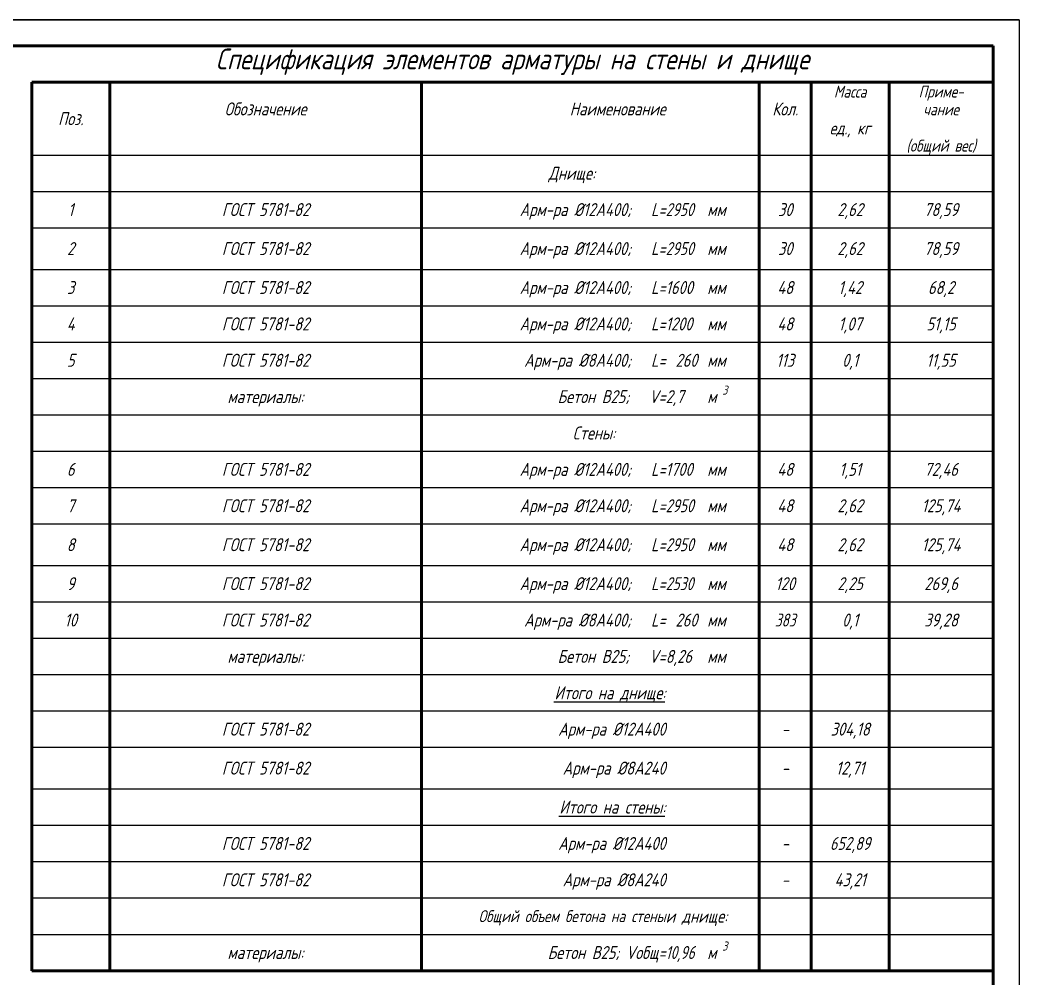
# Model space of a CAD drawing. Header units: millimetres. Extents: x 37188 to 58188, y -87529 to -72679.
# Drawn here: x 48575 to 58188, y -81899 to -72679 of the extents above; entities that cross this region are included whole.
import ezdxf
from ezdxf.enums import TextEntityAlignment as Align

# ---------------------------------------------------------------- set-up
doc = ezdxf.new("R2010")
doc.units = ezdxf.units.MM
doc.layers.add('Надписи', color=7, linetype='Continuous')
doc.styles.add('GOST 2.304', font='CS_Gost2304.shx', dxfattribs={"oblique": 15})

msp = doc.modelspace()

# ---------------------------------------------------------------- linework, layer by layer
at = {"layer": 'Надписи'}
for p, q in [((37188.12523565596, -72678.779456626), (58188.12523565596, -72678.779456626)), ((58188.12523565596, -72678.779456626), (37188.12523565596, -72678.779456626)), ((58188.12523565596, -72678.779456626), (58188.12523565596, -87528.779456626))]:
    msp.add_line(p, q, dxfattribs=at)
at = {"layer": 'Надписи', "lineweight": 60}
for p, q in [((57938.12523565596, -72928.779456626), (38188.12523565596, -72928.779456626)), ((57938.12523565596, -87278.779456626), (57938.12523565596, -72928.779456626))]:
    msp.add_line(p, q, dxfattribs=at)
at = {"layer": 'Надписи', "linetype": 'Continuous', "lineweight": 60, "ltscale": 50}
for p, q in [((48688.12523565581, -73278.77945662616), (48688.12523565581, -73628.77945662616)), ((48688.12523565581, -73278.77945662616), (57938.12523565581, -73278.77945662616)), ((49438.12523565581, -73278.77945662616), (49438.12523565581, -73628.77945662616)), ((52438.12523565581, -73278.77945662616), (52438.12523565581, -73628.77945662616)), ((56188.12523565581, -73278.77945662616), (56188.12523565581, -81828.77945662616)), ((56938.12523565581, -73278.77945662616), (56938.12523565581, -73628.77945662616)), ((56938.12523565581, -74328.77945662616), (56938.12523565581, -74678.77945662616)), ((56938.12523565581, -75078.77945662616), (56938.12523565581, -77528.77945662616)), ((56938.12523565581, -77928.77945662616), (56938.12523565581, -78628.77945662616)), ((48688.12523565581, -78978.77945662616), (48688.12523565581, -79678.77945662616)), ((49438.12523565581, -78978.77945662616), (49438.12523565581, -79678.77945662616)), ((52438.12523565581, -78978.77945662616), (52438.12523565581, -81828.77945662616)), ((56938.12523565581, -78978.77945662616), (56938.12523565581, -79328.77945662616)), ((48688.12523565581, -80078.77945662616), (48688.12523565581, -80778.77945662616)), ((49438.12523565581, -80078.77945662616), (49438.12523565581, -80778.77945662616)), ((56938.12523565581, -80078.77945662616), (56938.12523565581, -80778.77945662616)), ((48688.12523565581, -81128.77945662616), (48688.12523565581, -81828.77945662616)), ((49438.12523565581, -81128.77945662616), (49438.12523565581, -81828.77945662616)), ((56938.12523565581, -81128.77945662616), (56938.12523565581, -81828.77945662616)), ((48688.12523565581, -81828.77945662616), (57938.12523565581, -81828.77945662616))]:
    msp.add_line(p, q, dxfattribs=at)
at = {"layer": 'Надписи', "color": 7, "linetype": 'Continuous', "lineweight": 60, "ltscale": 50}
for p, q in [((55688.12523565581, -73278.77945662616), (55688.12523565581, -81828.77945662616)), ((57938.12523565581, -73278.77945662616), (57938.12523565581, -79328.77945662616)), ((48688.12523565581, -73628.77945662616), (48688.12523565581, -78978.77945662616)), ((49438.12523565581, -73628.77945662616), (49438.12523565581, -78978.77945662616)), ((52438.12523565581, -73628.77945662616), (52438.12523565581, -78978.77945662616)), ((56938.12523565581, -73628.77945662616), (56938.12523565581, -74328.77945662616)), ((56938.12523565581, -74678.77945662616), (56938.12523565581, -75078.77945662616)), ((56938.12523565581, -77528.77945662616), (56938.12523565581, -77928.77945662616)), ((56938.12523565581, -78628.77945662616), (56938.12523565581, -78978.77945662616)), ((48688.12523565581, -79678.77945662616), (48688.12523565581, -80078.77945662616)), ((49438.12523565581, -79678.77945662616), (49438.12523565581, -80078.77945662616)), ((57938.12523565581, -80078.77945662616), (57938.12523565581, -81828.77945662616)), ((48688.12523565581, -80778.77945662616), (48688.12523565581, -81128.77945662616)), ((49438.12523565581, -80778.77945662616), (49438.12523565581, -81128.77945662616)), ((56938.12523565581, -80778.77945662616), (56938.12523565581, -81128.77945662616))]:
    msp.add_line(p, q, dxfattribs=at)
at = {"layer": 'Надписи', "color": 7, "linetype": 'Continuous', "lineweight": 25, "ltscale": 50}
for p, q in [((48688.12523565581, -73978.77945662616), (49438.12523565581, -73978.77945662616)), ((54788.12523565581, -73978.77945662616), (56188.12523565581, -73978.77945662616)), ((48688.12523565581, -74328.77945662616), (57938.12523565581, -74328.77945662616)), ((48688.12523565581, -74678.77945662616), (57938.12523565581, -74678.77945662616)), ((48688.12523565581, -75078.77945662616), (57938.12523565581, -75078.77945662616)), ((48688.12523565581, -75428.77945662616), (57938.12523565581, -75428.77945662616)), ((48688.12523565581, -75778.77945662616), (57938.12523565581, -75778.77945662616)), ((48688.12523565581, -76128.77945662616), (57938.12523565581, -76128.77945662616)), ((48688.12523565581, -76478.77945662616), (57938.12523565581, -76478.77945662616)), ((48688.12523565581, -76828.77945662616), (57938.12523565581, -76828.77945662616)), ((48688.12523565581, -77178.77945662616), (57938.12523565581, -77178.77945662616)), ((48688.12523565581, -77528.77945662616), (57938.12523565581, -77528.77945662616)), ((48688.12523565581, -77928.77945662616), (57938.12523565581, -77928.77945662616)), ((48688.12523565581, -78278.77945662616), (57938.12523565581, -78278.77945662616)), ((48688.12523565581, -78628.77945662616), (57938.12523565581, -78628.77945662616)), ((48688.12523565581, -78978.77945662616), (57938.12523565581, -78978.77945662616)), ((48688.12523565581, -79328.77945662616), (56188.12523565581, -79328.77945662616)), ((48688.12523565581, -79678.77945662616), (56188.12523565581, -79678.77945662616)), ((48688.12523565581, -80078.77945662616), (56188.12523565581, -80078.77945662616)), ((48688.12523565581, -80428.77945662616), (56188.12523565581, -80428.77945662616)), ((56938.12523565581, -80428.77945662616), (57938.12523565581, -80428.77945662616)), ((48688.12523565581, -80778.77945662616), (56188.12523565581, -80778.77945662616)), ((56938.12523565581, -80778.77945662616), (57938.12523565581, -80778.77945662616)), ((48688.12523565581, -81128.77945662616), (56188.12523565581, -81128.77945662616)), ((56938.12523565581, -81128.77945662616), (57938.12523565581, -81128.77945662616)), ((48688.12523565581, -81478.77945662616), (56938.12523565581, -81478.77945662616))]:
    msp.add_line(p, q, dxfattribs=at)
at = {"layer": 'Надписи', "linetype": 'Continuous', "lineweight": 25, "ltscale": 50}
for p, q in [((49438.12523565581, -73978.77945662616), (54788.12523565581, -73978.77945662616)), ((56188.12523565581, -73978.77945662616), (57938.12523565581, -73978.77945662616)), ((56188.12523565581, -79328.77945662616), (56938.12523565581, -79328.77945662616)), ((56188.12523565581, -79678.77945662616), (56938.12523565581, -79678.77945662616)), ((56188.12523565581, -80078.77945662616), (56938.12523565581, -80078.77945662616)), ((56188.12523565581, -80428.77945662616), (56938.12523565581, -80428.77945662616)), ((56188.12523565581, -80778.77945662616), (56938.12523565581, -80778.77945662616)), ((56188.12523565581, -81128.77945662616), (56938.12523565581, -81128.77945662616)), ((56938.12523565581, -81478.77945662616), (57938.12523565581, -81478.77945662616))]:
    msp.add_line(p, q, dxfattribs=at)
at = {"layer": 'Надписи', "color": 0, "linetype": 'Continuous', "lineweight": 60, "ltscale": 50}
msp.add_line((56938.12523565581, -79328.77945662616), (56938.12523565581, -80078.77945662616), dxfattribs=at)
at = {"layer": 'Надписи', "linetype": 'Continuous', "ltscale": 50}
for p, q in [((56938.12523565581, -79328.77945662616), (57938.12523565581, -79328.77945662616)), ((57938.12523565581, -79328.77945662616), (57938.12523565581, -80078.77945662616)), ((56938.12523565581, -79678.77945662616), (57938.12523565581, -79678.77945662616)), ((56938.12523565581, -80078.77945662616), (57938.12523565581, -80078.77945662616))]:
    msp.add_line(p, q, dxfattribs=at)

# ---------------------------------------------------------------- texts
at = {"layer": 'Надписи', "color": 7, "linetype": 'Continuous', "ltscale": 50, "style": 'GOST 2.304', "oblique": 15}
for s, height, p in [('Спецификация элементов арматуры на стены и днище', 200, (53313.12523565581, -73053.77945662616)), ('Приме-', 114.2685546875, (57438.12523565581, -73368.07804061053)), ('чание', 114.2685546875, (57438.12523565581, -73539.48087264178)), ('Поз.', 125, (49063.12523565581, -73628.77945662616)), ('1', 125, (49063.12523565581, -74503.77945662616)), ('ГОСТ 5781-82', 125, (50938.12523565581, -74503.77945662616)), ('30', 125, (55938.12523565581, -74503.77945662616)), ('2,62', 125, (56563.12523565581, -74503.77945662616)), ('78,59', 125, (57438.12523565581, -74503.77945662616)), ('2', 125, (49063.12523565581, -74878.77945662616)), ('ГОСТ 5781-82', 125, (50938.12523565581, -74878.77945662616)), ('30', 125, (55938.12523565581, -74878.77945662616)), ('2,62', 125, (56563.12523565581, -74878.77945662616)), ('78,59', 125, (57438.12523565581, -74878.77945662616)), ('3', 125, (49063.12523565581, -75253.77945662616)), ('ГОСТ 5781-82', 125, (50938.12523565581, -75253.77945662616)), ('48', 125, (55938.12523565581, -75253.77945662616)), ('1,42', 125, (56563.12523565581, -75253.77945662616)), ('68,2', 125, (57438.12523565581, -75253.77945662616)), ('4', 125, (49063.12523565581, -75603.77945662616)), ('ГОСТ 5781-82', 125, (50938.12523565581, -75603.77945662616)), ('48', 125, (55938.12523565581, -75603.77945662616)), ('1,07', 125, (56563.12523565581, -75603.77945662616)), ('51,15', 125, (57438.12523565581, -75603.77945662616)), ('5', 125, (49063.12523565581, -75953.77945662616)), ('ГОСТ 5781-82', 125, (50938.12523565581, -75953.77945662616)), ('260', 125, (54988.12523565581, -75953.77945662616)), ('113', 125, (55938.12523565581, -75953.77945662616)), ('0,1', 125, (56563.12523565581, -75953.77945662616)), ('11,55', 125, (57438.12523565581, -75953.77945662616)), ('материалы:', 125, (50938.12523565581, -76303.77945662616)), ('6', 125, (49063.12523565581, -77003.77945662616)), ('ГОСТ 5781-82', 125, (50938.12523565581, -77003.77945662616)), ('48', 125, (55938.12523565581, -77003.77945662616)), ('1,51', 125, (56563.12523565581, -77003.77945662616)), ('72,46', 125, (57438.12523565581, -77003.77945662616)), ('7', 125, (49063.12523565581, -77353.77945662616)), ('ГОСТ 5781-82', 125, (50938.12523565581, -77353.77945662616)), ('48', 125, (55938.12523565581, -77353.77945662616)), ('2,62', 125, (56563.12523565581, -77353.77945662616)), ('125,74', 125, (57438.12523565581, -77353.77945662616)), ('8', 125, (49063.12523565581, -77728.77945662616)), ('ГОСТ 5781-82', 125, (50938.12523565581, -77728.77945662616)), ('48', 125, (55938.12523565581, -77728.77945662616)), ('2,62', 125, (56563.12523565581, -77728.77945662616)), ('125,74', 125, (57438.12523565581, -77728.77945662616)), ('9', 125, (49063.12523565581, -78103.77945662616)), ('ГОСТ 5781-82', 125, (50938.12523565581, -78103.77945662616)), ('2,25', 125, (56563.12523565581, -78103.77945662616)), ('269,6', 125, (57438.12523565581, -78103.77945662616)), ('10', 125, (49063.12523565581, -78453.77945662616)), ('ГОСТ 5781-82', 125, (50938.12523565581, -78453.77945662616)), ('260', 125, (54988.12523565581, -78453.77945662616)), ('0,1', 125, (56563.12523565581, -78453.77945662616)), ('39,28', 125, (57438.12523565581, -78453.77945662616)), ('материалы:', 125, (50938.12523565581, -78803.77945662616)), ('ГОСТ 5781-82', 125, (50938.12523565581, -79503.77945662616)), ('304,18', 125, (56563.12523565581, -79503.77945662616)), ('-', 125, (55938.12523565581, -79503.77945662616)), ('ГОСТ 5781-82', 125, (50938.12523565581, -79878.77945662616)), ('-', 125, (55938.12523565581, -79878.77945662616)), ('12,71', 125, (56563.12523565581, -79878.77945662616)), ('ГОСТ 5781-82', 125, (50938.12523565581, -80603.77945662616)), ('-', 125, (55938.12523565581, -80603.77945662616)), ('ГОСТ 5781-82', 125, (50938.12523565581, -80953.77945662616)), ('43,21', 125, (56563.12523565581, -80953.77945662616)), ('-', 125, (55938.12523565581, -80953.77945662616)), ('материалы:', 125, (50938.12523565581, -81653.77945662616))]:
    msp.add_text(s, height=height, dxfattribs=at).set_placement(p, align=Align.MIDDLE_CENTER)
for s, height, p in [('Масса', 114.2685546875, (56563.12523565581, -73426.12662459491)), ('Обозначение', 125, (50938.12523565581, -73597.52945662616)), ('Кол.', 125, (55938.12523565581, -73597.52945662616))]:
    msp.add_text(s, height=height, dxfattribs=at).set_placement(p, align=Align.CENTER)
msp.add_text('Наименование', height=125, dxfattribs=at).set_placement((54788.12523565581, -73597.52945662616), align=Align.RIGHT)
for s, height, p in [('ед., кг', 120.1220703125, (56563.12523565581, -73660.02945662616)), ('(общий вес)', 114.2685546875, (57438.12523565581, -73831.43228865741))]:
    msp.add_text(s, height=height, dxfattribs=at).set_placement(p, align=Align.TOP_CENTER)
for s, height, p in [('Днище:         ', 125, (54688.12523565581, -74153.77945662616)), (' Арм-ра %%C12А400;   L=', 125, (54788.12523565581, -74503.77945662616)), (' Арм-ра %%C12А400;   L=', 125, (54788.12523565581, -74878.77945662616)), ('Арм-ра %%C12А400;   L=', 125, (54788.12523565581, -75253.77945662616)), ('Арм-ра %%C12А400;   L=', 125, (54788.12523565581, -75603.77945662616)), ('Арм-ра %%C8А400;   L=', 125, (54788.12523565581, -75953.77945662616)), ('Бетон В25;   V=', 125, (54788.12523565581, -76303.77945662616)), ('Стены:      ', 125, (54688.12523565581, -76653.77945662616)), (' Арм-ра %%C12А400;   L=', 125, (54788.12523565581, -77003.77945662616)), ('Арм-ра %%C12А400;   L=', 125, (54788.12523565581, -77353.77945662616)), (' Арм-ра %%C12А400;   L=', 125, (54788.12523565581, -77728.77945662616)), ('Арм-ра %%C12А400;   L=', 125, (54788.12523565581, -78103.77945662616)), ('Арм-ра %%C8А400;   L=', 125, (54788.12523565581, -78453.77945662616)), ('Бетон В25;   V=', 125, (54788.12523565581, -78803.77945662616)), ('%%uИтого на днище:', 125, (54788.12523565581, -79153.77945662616)), ('Арм-ра %%C12А400', 125, (54788.12523565581, -79503.77945662616)), ('Арм-ра %%C8А240', 125, (54788.12523565581, -79878.77945662616)), ('%%uИтого на стены:', 125, (54788.12523565581, -80253.77945662616)), ('Арм-ра %%C12А400', 125, (54788.12523565581, -80603.77945662616)), ('Арм-ра %%C8А240', 125, (54788.12523565581, -80953.77945662616)), ('Общий объем бетона на стены', 114.9999976158142, (54788.12523565581, -81303.77945662616)), ('Бетон В25; Vобщ=', 125, (54788.12523565581, -81653.77945662616))]:
    msp.add_text(s, height=height, dxfattribs=at).set_placement(p, align=Align.MIDDLE_RIGHT)
for s, width, p in [('2950', 0.9450962894535274, (54788.12523565581, -74503.77945662616)), ('2950', 0.9450962894535274, (54788.12523565581, -74878.77945662616)), ('2950', 0.9450962894535274, (54788.12523565581, -77353.77945662616)), ('2950', 0.9450962894535274, (54788.12523565581, -77728.77945662616)), ('2530', 0.9450962894535276, (54788.12523565581, -78103.77945662616)), ('10,96', 0.9246154160424359, (54788.12523565581, -81653.77945662616))]:
    msp.add_text(s, height=125, dxfattribs=dict(at, width=width)).set_placement(p, align=Align.MIDDLE_LEFT)
for s, height, p in [('мм', 125, (55188.12523565581, -74503.77945662616)), ('мм', 125, (55188.12523565581, -74878.77945662616)), ('1600', 125, (54788.12523565581, -75253.77945662616)), ('мм', 125, (55188.12523565581, -75253.77945662616)), ('1200', 125, (54788.12523565581, -75603.77945662616)), ('мм', 125, (55188.12523565581, -75603.77945662616)), ('мм', 125, (55188.12523565581, -75953.77945662616)), ('3', 87.5, (55332.56443904743, -76241.27945662616)), ('2,7', 125, (54788.12523565581, -76303.77945662616)), ('м', 125, (55188.12523565581, -76303.77945662616)), ('1700', 125, (54788.12523565581, -77003.77945662616)), ('мм', 125, (55188.12523565581, -77003.77945662616)), ('мм', 125, (55188.12523565581, -77353.77945662616)), ('мм', 125, (55188.12523565581, -77728.77945662616)), ('мм', 125, (55188.12523565581, -78103.77945662616)), ('мм', 125, (55188.12523565581, -78453.77945662616)), ('8,26', 125, (54788.12523565581, -78803.77945662616)), ('мм', 125, (55188.12523565581, -78803.77945662616)), ('и днище:', 125, (54788.12523565581, -81303.77945662616)), ('3', 87.5, (55332.56443904743, -81591.27945662616)), ('м', 125, (55188.12523565581, -81653.77945662616))]:
    msp.add_text(s, height=height, dxfattribs=at).set_placement(p, align=Align.MIDDLE_LEFT)
for s, width, p in [('120', 0.9954795337162796, (55938.12523565581, -78103.77945662616)), ('383', 0.910505508779477, (55938.12523565581, -78453.77945662616)), ('652,89', 0.9700393674347332, (56563.12523565581, -80603.77945662616))]:
    msp.add_text(s, height=125, dxfattribs=dict(at, width=width)).set_placement(p, align=Align.MIDDLE_CENTER)

doc.saveas('drawing.dxf')
